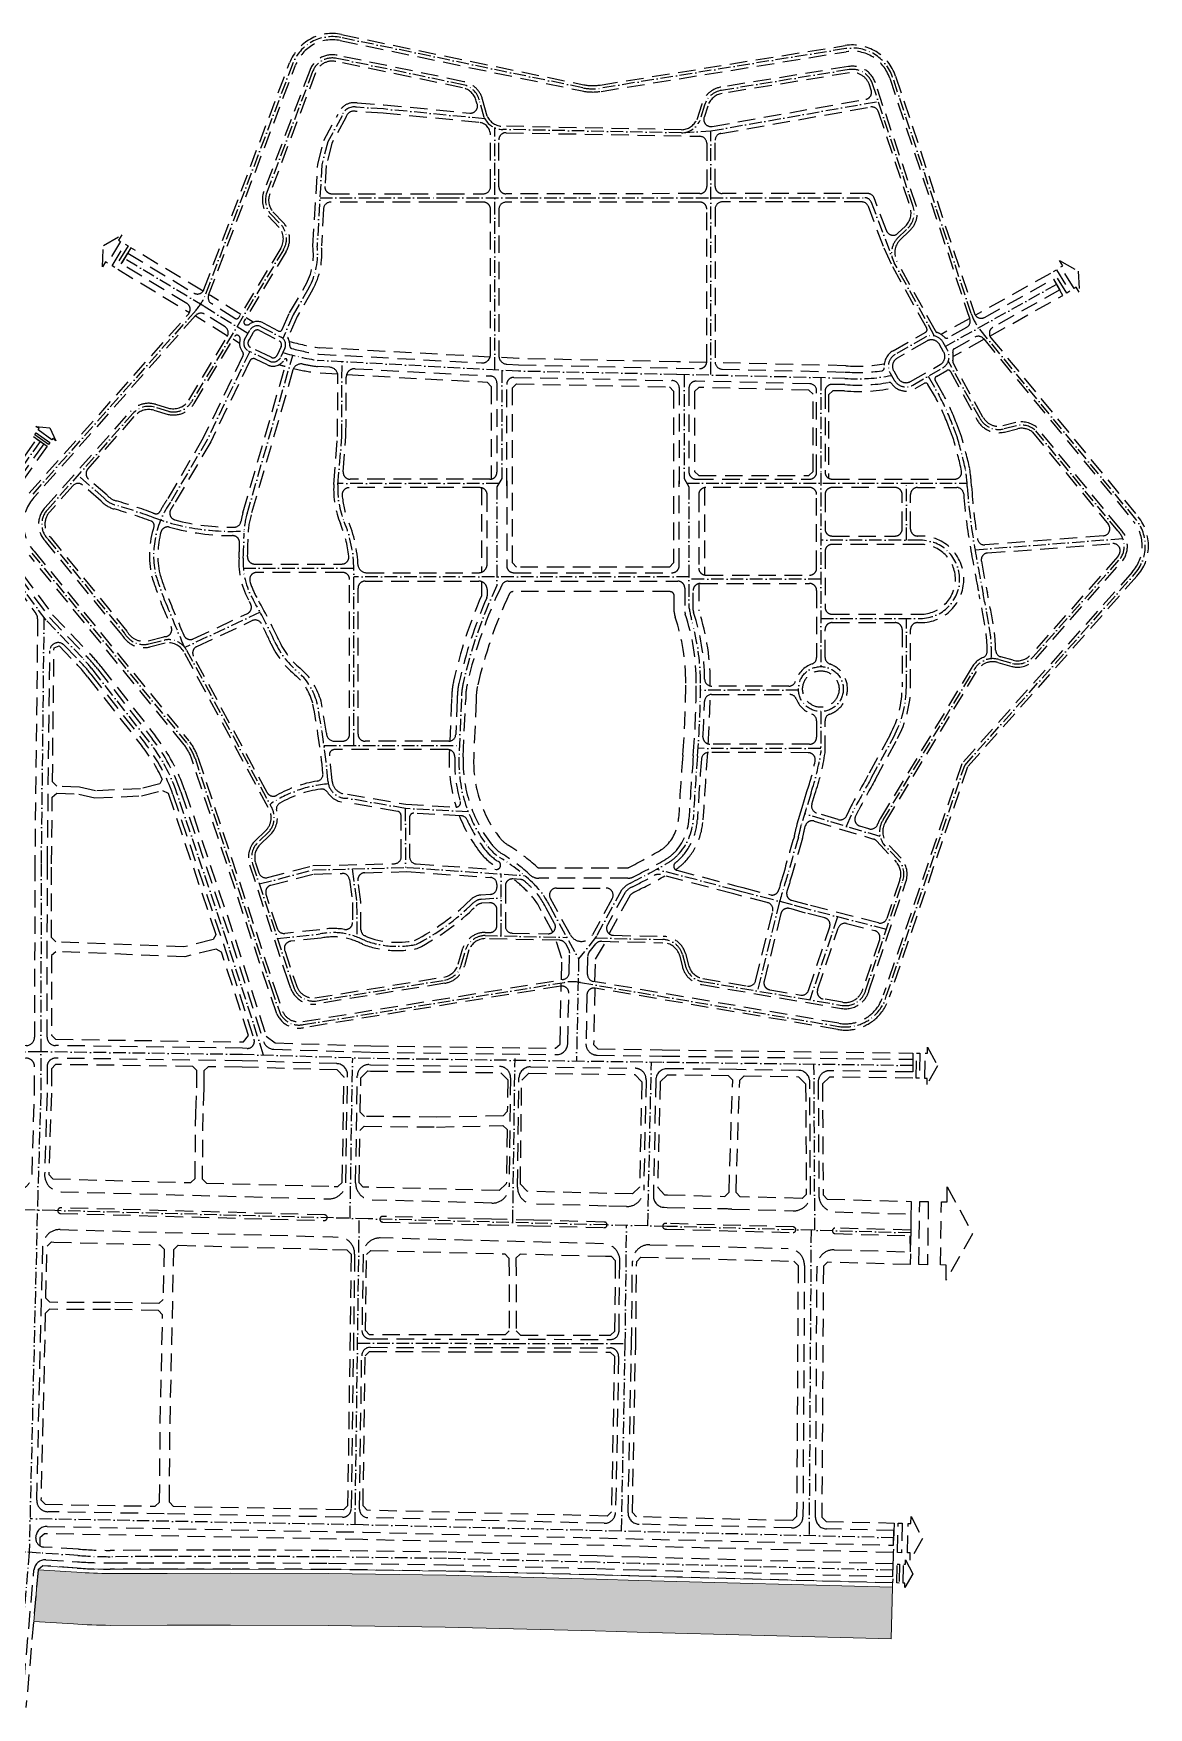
# Model space of a CAD drawing. Header units: metres. Extents: x 566631 to 571261, y 2062953 to 2068466.
# Drawn here: x 570022 to 570817, y 2064375 to 2065570 of the extents above; entities that cross this region are included whole.
import ezdxf

# ---------------------------------------------------------------- set-up
doc = ezdxf.new("R2010")
doc.units = ezdxf.units.M
doc.linetypes.add('ACAD_ISO10W100', pattern=[18.5, 12, -3, 0.5, -3])
doc.linetypes.add('HIDDEN', pattern=[0.375, 0.25, -0.125])
doc.layers.add('datKeSog', color=251, linetype='CONTINUOUS', lineweight=13)
doc.layers.add('datMatNc', color=150, linetype='CONTINUOUS', lineweight=13)
for name, color, linetype in [('hacth sdd', 8, 'CONTINUOUS'), ('LogDg phu', 7, 'CONTINUOUS'), ('TimDg', 222, 'CONTINUOUS'), ('ViaHeSphu', 32, 'CONTINUOUS')]:
    doc.layers.add(name, color=color, linetype=linetype)

msp = doc.modelspace()

# ---------------------------------------------------------------- hatches: boundary and pattern name
at = {"layer": 'hacth sdd'}
h = msp.add_hatch(dxfattribs=at)
h.set_pattern_fill('DASH', color=152, scale=0.5, style=0)
edge = h.paths.add_edge_path()
edge.add_line((570634.4, 2064461.3), (570453.4, 2064466.1))
edge.add_line((570453.4, 2064466.1), (570423.3, 2064467))
edge.add_line((570423.3, 2064467), (570316, 2064469.7))
edge.add_line((570316, 2064469.7), (570232, 2064470.9))
edge.add_line((570232, 2064470.9), (570162, 2064471.2))
edge.add_line((570162, 2064471.2), (570116.9, 2064471.1))
edge.add_line((570116.9, 2064471.1), (570076.2, 2064471))
edge.add_arc((570076, 2064789.5), 318.4, 265.7727, 270.0438, ccw=False)
edge.add_line((570052.5, 2064471.9), (570024.9, 2064473.7))
edge.add_line((570024.9, 2064473.7), (570021.7, 2064436.8))
edge.add_line((570021.7, 2064436.8), (570050, 2064435))
edge.add_arc((570076, 2064789.5), 355.4, 265.8055, 270.0438)
edge.add_line((570076.3, 2064434), (570116.9, 2064434.1))
edge.add_line((570116.9, 2064434.1), (570162, 2064434.2))
edge.add_line((570162, 2064434.2), (570231.7, 2064433.9))
edge.add_line((570231.7, 2064433.9), (570315.2, 2064432.8))
edge.add_line((570315.2, 2064432.8), (570422.3, 2064430))
edge.add_line((570422.3, 2064430), (570452.3, 2064429.1))
edge.add_line((570452.3, 2064429.1), (570633.4, 2064424.3))
edge.add_line((570633.4, 2064424.3), (570634.4, 2064461.3))

# ---------------------------------------------------------------- linework, layer by layer
at = {"layer": 'datKeSog'}
msp.add_lwpolyline([(570316, 2064472.7), (570232, 2064473.9), (570162, 2064474.2), (570116.9, 2064474.1), (570076.2, 2064474, -0.018651), (570052.7, 2064474.9), (570028.2, 2064476.5), (570024.9, 2064473.7), (570024.9, 2064473.7), (570052.5, 2064471.9, 0.018638), (570076.2, 2064471), (570116.9, 2064471.1), (570162, 2064471.2), (570232, 2064470.9), (570316, 2064469.7), (570423.3, 2064467), (570453.4, 2064466.1), (570634.4, 2064461.3), (570634.5, 2064464.3), (570453.4, 2064469.1), (570423.4, 2064470)], format="xyb", close=True, dxfattribs=at)
at = {"layer": 'datMatNc'}
msp.add_lwpolyline([(570634.4, 2064461.3), (570453.4, 2064466.1), (570423.3, 2064467), (570316, 2064469.7), (570232, 2064470.9), (570162, 2064471.2), (570116.9, 2064471.1), (570076.2, 2064471, -0.018638), (570052.5, 2064471.9), (570024.9, 2064473.7), (570021.7, 2064436.8), (570050, 2064435, 0.018495), (570076.3, 2064434), (570116.9, 2064434.1), (570162, 2064434.2), (570231.7, 2064433.9), (570315.2, 2064432.8), (570422.3, 2064430), (570452.3, 2064429.1), (570633.4, 2064424.3)], format="xyb", close=True, dxfattribs=at)
at = {"layer": 'LogDg phu', "linetype": 'HIDDEN', "ltscale": 50}
for points in [[(570018.5, 2065241.8), (570132.1, 2065369.7, 0.468949), (570130.9, 2065377.3), (570084.1, 2065405.5), (570088.8, 2065413.2), (570135.9, 2065384.7, 0.46838), (570143.2, 2065387.2), (570204.3, 2065548.9, -0.369677), (570241.4, 2065569.2), (570414.1, 2065533.3, 0.091481), (570425.9, 2065533.1), (570600.7, 2065561.3, -0.366317), (570636.6, 2065539.5), (570692.9, 2065370.1, 0.470387), (570700.1, 2065367.3), (570749.3, 2065394.8), (570753.7, 2065386.9), (570706.1, 2065360.3, 0.467569), (570704.6, 2065352.8), (570809.7, 2065224.9, -0.368986), (570808.8, 2065182.6), (570687.9, 2065046.5), (570632.1, 2064882.3, -0.13426), (570623.2, 2064867.6, -0.235032), (570595.4, 2064859.2), (570422.3, 2064888.7, 0.458001), (570416.4, 2064883.8), (570415.7, 2064849, 0.416597), (570423.6, 2064840.9), (570470.2, 2064840.2), (570649, 2064837.9), (570648.9, 2064828.9), (570589.5, 2064829.7, 0.419694), (570581.4, 2064821.7), (570581.9, 2064740.9, 0.404585), (570593.6, 2064729), (570647.6, 2064727.5), (570647.4, 2064716), (570593.3, 2064717.5, 0.836734), (570593.2, 2064713.5), (570647.4, 2064712)], [(570173, 2065362, 0.245552), (570175.7, 2065362.5, -0.291461), (570185.5, 2065363.3), (570196.2, 2065357.6, 0.435877), (570199, 2065358.6), (570204.2, 2065370.6), (570215.5, 2065389.8, 0.156023), (570220.9, 2065418.1), (570224.4, 2065476.6), (570228.7, 2065493.6), (570238.9, 2065512.4, -0.371558), (570252.4, 2065520.3), (570271.6, 2065519), (570332.8, 2065513.1, 0.52456), (570338.2, 2065519.4), (570337.5, 2065521.6, 0.287593), (570327.7, 2065531.1), (570237.3, 2065549.9, 0.370107), (570222.8, 2065541.9), (570190.1, 2065455.5, 0.27194), (570192.4, 2065442.7), (570200.1, 2065434.6, -0.324135), (570201.8, 2065414.4), (570171.9, 2065364.9, 0.483805), (570173, 2065362)], [(570244.4, 2065510), (570234.3, 2065491.4), (570230.3, 2065475.6), (570229.4, 2065460.8, 0.431492), (570234.4, 2065455.5), (570309, 2065455.5), (570316.5, 2065455.5), (570342.6, 2065455.5, 0.413914), (570347.6, 2065460.5), (570347.6, 2065497.5, 0.386375), (570339.4, 2065506.4), (570271.1, 2065513), (570251.6, 2065514.3, 0.405677), (570244.4, 2065510)], [(570205.9, 2065345.1, 0.027873), (570225, 2065341.1), (570341.3, 2065334.8, 0.43012), (570347.6, 2065340.8), (570347.6, 2065444.5, 0.414513), (570342.6, 2065449.5), (570316.6, 2065449.5), (570309, 2065449.5), (570233.5, 2065449.5, 0.397143), (570228.5, 2065444.8), (570227, 2065418.3, -0.153852), (570220.7, 2065386.9), (570209.6, 2065367.9), (570203.2, 2065353.2, 0.236896), (570203.2, 2065352.3, -0.149391), (570204.4, 2065347.1, 0.360867), (570205.9, 2065345.1)], [(570168.4, 2065353.8, -0.225599), (570168.9, 2065351.3, 0.244215), (570170.6, 2065343, -0.290889), (570171, 2065339.8), (570142.7, 2065281.3), (570116.8, 2065237.1, 0.034872), (570111.8, 2065228.8, -0.380129), (570108.1, 2065227.3, -0.001754), (570107, 2065227.7, 0.02118), (570080.7, 2065236.3, -0.138187), (570074.1, 2065240.4), (570060.8, 2065252, -0.416704), (570060.3, 2065259.1), (570094.2, 2065297.3, -0.290099), (570107.3, 2065301), (570117.6, 2065298.1, 0.321995), (570136.2, 2065305.9), (570165.1, 2065353.7, -0.541512), (570168.4, 2065353.8)], [(570612.7, 2064878.7, 0.138653), (570617.6, 2064886.8), (570644, 2064964.6, 0.264652), (570640.6, 2064981.4), (570629.7, 2064993.1, -0.309238), (570629.7, 2065007.6), (570694.5, 2065114.6, -0.358841), (570709.5, 2065121.1), (570719.5, 2065118.2, 0.275057), (570736.4, 2065123.5), (570798.7, 2065193.8, 0.368632), (570796.8, 2065216.5), (570737.5, 2065288.7, 0.238606), (570722.4, 2065292.2), (570713.1, 2065289.9, -0.337362), (570698.9, 2065296.2), (570677.6, 2065334.8, -0.192418), (570677.4, 2065336.3, 0.127519), (570677.4, 2065342.6, -0.34056), (570678.4, 2065344.9), (570693.2, 2065353.2, -0.362798), (570699.5, 2065352), (570806.2, 2065222, -0.368986), (570805.5, 2065185.6), (570683.9, 2065048.8), (570627.8, 2064883.6, -0.135173), (570620.1, 2064870.9, -0.235002), (570596.2, 2064863.6), (570420.9, 2064893.5, -0.371741), (570416.8, 2064898.5), (570417, 2064911.4, -0.163322), (570418.1, 2064914.4), (570422.7, 2064920.2, -0.235247), (570426.7, 2064922.1), (570470.6, 2064921.1, -0.319088), (570482.5, 2064912.2), (570484.5, 2064904, 0.298222), (570498.4, 2064891.2), (570598, 2064874.2, 0.220949), (570612, 2064878.1)], [(570200.6, 2065337.3, -0.402207), (570188.6, 2065333.4), (570179.9, 2065337.6, 0.414485), (570175.9, 2065336.2), (570148, 2065278.5), (570121.8, 2065233.9, 0.017008), (570119.5, 2065230.2, 0.501142), (570122.5, 2065222.8, 0.06716), (570164.7, 2065217.6, 0.360109), (570169.6, 2065221.7, -0.025786), (570171, 2065227.9), (570202.4, 2065336.6, 0.900049), (570200.6, 2065337.3)], [(570200.8, 2065331, 0.000139), (570200.8, 2065331)], [(570359.2, 2065247.1), (570359.2, 2065319.5, -0.42014), (570364.3, 2065324.5), (570477.3, 2065322.2, -0.408312), (570482.2, 2065317.2), (570482.2, 2065247.1)], [(570689.5, 2065259.5, 0.012732), (570683.8, 2065281.7, 0.011365), (570680, 2065291.8, 0.035102), (570670.2, 2065313.3), (570664.9, 2065322.5, -0.414629), (570665.7, 2065325.2), (570673.1, 2065329.4, -0.419636), (570675.8, 2065328.7), (570694.9, 2065294, 0.33759), (570714.2, 2065285.5), (570723.5, 2065287.8, -0.230506), (570734.3, 2065285.5), (570788.4, 2065219.6, -0.606955), (570784.9, 2065211.5), (570700.4, 2065205, -0.390676), (570695, 2065209.2, -0.022912), (570690.8, 2065246.8, 0.02141), (570689.5, 2065259.5)], [(569982.7, 2065222.6), (570024, 2065280.5), (570028.9, 2065277.1), (569988.4, 2065220.3, 0.324504)], [(570105.7, 2065221.8, 0.021779), (570079.1, 2065230.6, -0.133882), (570069.9, 2065236.1), (570056.7, 2065247.6, 0.411727), (570049.7, 2065247.2), (570033.2, 2065228.6, 0.402824), (570033.5, 2065210.6), (570088.2, 2065143.5, 0.339455), (570103.3, 2065136.5), (570114.6, 2065139.3, -0.018488), (570115.8, 2065139.5, 0.497556), (570119.8, 2065146.4, -0.000777), (570112.3, 2065164.3, -0.01461), (570105.8, 2065182.9, -0.129076), (570107.5, 2065218.1, 0.397494), (570105.7, 2065221.8)], [(570359.2, 2065250.7), (570359.2, 2065190.1, 0.414214), (570364.2, 2065185.1), (570477.2, 2065185.1, 0.414214), (570482.2, 2065190.1), (570482.2, 2065250.7)], [(570259.2, 2065185.1), (570339.2, 2065185.1, 0.414214), (570345.2, 2065191.1), (570345.2, 2065240.8, 0.414214), (570340.2, 2065245.8), (570246.8, 2065245.8, 0.434814), (570241.8, 2065240.5, 0.080261), (570246, 2065222.6, -0.088514), (570253.1, 2065190, 0.353318), (570259.2, 2065185.1)], [(570685.2, 2065241.3, 0.023138), (570690, 2065202.8, 0.006149), (570696.2, 2065169.5, -0.004354), (570700.3, 2065147.7, -0.042053), (570702, 2065129.2, -0.300516), (570699, 2065124.6, 0.170428), (570690.6, 2065116.8), (570625.9, 2065010, 0.071304), (570623.8, 2065005.6, -0.40978), (570617.6, 2065002.4), (570611.1, 2065004.3, -0.455577), (570608, 2065011.2), (570610.3, 2065016, -0.006234), (570622.1, 2065037.4), (570637.9, 2065066.7, 0.124543), (570647.3, 2065103.7), (570647.3, 2065144.5, -0.414214), (570652.3, 2065149.5), (570654.4, 2065149.5, 1), (570654.4, 2065211.3), (570652.3, 2065211.3, -0.414214), (570647.3, 2065216.3), (570647.3, 2065240.9, -0.414214), (570652.3, 2065245.9), (570680.2, 2065245.9, -0.391598), (570685.2, 2065241.3)], [(569903.8, 2064854.8), (569911.1, 2064974), (569910.8, 2065018.4), (569910.2, 2065028.1), (569917, 2065203.4, -0.432333), (569928, 2065213), (569982.8, 2065207.5, -0.211724), (569987, 2065205.1), (570023.3, 2065156, -0.163405), (570024.5, 2065152.3), (570022.5, 2064977.4), (570022.3, 2064853.7, -0.410087), (570016.4, 2064847.7), (569911.9, 2064846.3, -0.436021), (569903.8, 2064854.8)], [(569988.5, 2065213.2), (570032.9, 2065153.1), (570058.6, 2065126.3, -0.025505), (570067.2, 2065116.5), (570106.3, 2065066.6, -0.08474), (570126.7, 2065028.7), (570162.8, 2064922), (570185.7, 2064850.7, 0.317683), (570193, 2064845.1), (570262.2, 2064843), (570394.6, 2064841.3, 0.411834), (570402.7, 2064849.1), (570403.5, 2064885, 0.468478), (570397.7, 2064890.1), (570214.5, 2064860.5, -0.353016), (570195.1, 2064870.4), (570189, 2064888.4), (570134.6, 2065052, 0.091049), (570129, 2065062.3), (570018.6, 2065197.6, -0.38979)], [(570112.5, 2065214.1, 0.118717), (570111.6, 2065184.4, 0.014317), (570117.9, 2065166.6, 0.001128), (570128.8, 2065140.5, 0.425067), (570135.5, 2065137.9), (570174.2, 2065156, 0.438049), (570176.4, 2065163, 0.001165), (570175.6, 2065164.5, -0.146633), (570168.2, 2065195.8, 0.011871), (570168.6, 2065206.5, 0.419093), (570163.6, 2065211.6, -0.068873), (570118.7, 2065217.6, 0.415285), (570112.5, 2065214.1)], [(570708, 2065129.9, 0.040793), (570706.2, 2065148.8, 0.004354), (570702.1, 2065170.7, -0.004196), (570697.8, 2065193.3, -0.444445), (570702.3, 2065199.2), (570791.5, 2065205.9, -0.557408), (570796.5, 2065199.1, -0.054162), (570795.2, 2065196.6), (570733, 2065126.5, -0.272835), (570720.6, 2065122.6), (570711.6, 2065125.1, -0.330585), (570708, 2065129.9)], [(570345, 2065167.3, 0.047425), (570325.2, 2065106.9, 0.05864), (570323.9, 2065094.8), (570322.8, 2065069.7, -0.401577), (570317.8, 2065064.9), (570258.1, 2065064.9, -0.414214), (570253.1, 2065069.9), (570253.1, 2065174.1, -0.414214), (570258.1, 2065179.1), (570339.2, 2065179.1, -0.414214), (570345.2, 2065173.1), (570345.2, 2065168.5, -0.10326), (570345, 2065167.3)], [(570486.5, 2065155.8, -0.081234), (570494.4, 2065106.4, -0.019374), (570492.3, 2065054.5, 0.006305), (570489.2, 2065009.2, -0.178498), (570479.1, 2064985.8, -0.070472), (570472.6, 2064980.6, -0.014287), (570449.6, 2064968.1, -0.118321), (570445.5, 2064967.1), (570382, 2064967.1, -0.184299), (570376, 2064969.4, 0.042593), (570356.2, 2064984.3, -0.088343), (570348.2, 2064991.6, -0.174753), (570328.1, 2065053.4), (570329.9, 2065094.7, -0.059525), (570331, 2065105.6, -0.056909), (570355.7, 2065176.3, -0.287929), (570360.2, 2065179.1), (570481.2, 2065179.1, -0.414214), (570486.2, 2065174.1), (570486.2, 2065157.3, 0.080651), (570486.5, 2065155.8)], [(570492.5, 2065156.8, -0.07916), (570492.2, 2065158.3), (570492.2, 2065172.4, -0.414214), (570497.2, 2065177.4), (570575.3, 2065177.4, -0.414214), (570580.3, 2065172.4), (570580.3, 2065124.7, -0.317875), (570577, 2065120, 0.236288), (570565.2, 2065107.7, -0.328015), (570560.5, 2065104.2), (570505.4, 2065104.2, -0.409886), (570500.4, 2065109.2, 0.075439), (570492.5, 2065156.8)], [(570589.6, 2065084.2, 0.707449), (570589.7, 2065120, -0.317425), (570586.3, 2065124.7), (570586.3, 2065144.5, -0.414214), (570591.3, 2065149.5), (570636.3, 2065149.5, -0.414214), (570641.3, 2065144.5), (570641.3, 2065103.7, -0.124543), (570632.7, 2065069.5), (570616.9, 2065040.3, 0.006263), (570604.9, 2065018.7), (570601.7, 2065011.7, -0.374025), (570595.7, 2065009), (570580.3, 2065013.7, -0.413677), (570576.9, 2065019.9), (570579.1, 2065027.2, 0.04339), (570586.3, 2065056.5), (570586.3, 2065079.5, -0.318501), (570589.6, 2065084.2)], [(570174, 2064845.7), (570170.7, 2064845.8), (570037.3, 2064847.7, -0.410452), (570031.3, 2064853.7), (570031.5, 2064977.4), (570033.2, 2065129.3, -0.670954), (570043.5, 2065133.4), (570054.3, 2065122.2, -0.025505), (570062.5, 2065112.8), (570101.5, 2065062.9, -0.08474), (570121, 2065026.8), (570157.1, 2064920.1), (570178.9, 2064852.2, -0.517815), (570174, 2064845.7)], [(570565.7, 2065095.1, 0.215395), (570576.9, 2065084.2, -0.316799), (570580.3, 2065079.5), (570580.3, 2065067.7, -0.414633), (570575.2, 2065062.7), (570504.2, 2065062.8, -0.43115), (570499.2, 2065068.1, 0.009326), (570500.3, 2065093.3, -0.4079), (570505.3, 2065098.2), (570561.1, 2065098.2, -0.307208), (570565.7, 2065095.1)], [(570232.7, 2065054.5, -0.007869), (570234.7, 2065036.3, 0.412065), (570245.5, 2065027.2), (570287.3, 2065019.9), (570323.1, 2065017.9, 0.516953), (570326.1, 2065021.8, -0.079344), (570322.1, 2065053.6), (570322.1, 2065053.7, 0.426964), (570317.1, 2065058.9), (570236.7, 2065058.9, 0.495855), (570232.7, 2065054.5)], [(570566.4, 2065005.9), (570570, 2065017.6), (570573.4, 2065029, 0.033431), (570579.2, 2065050.7, 0.47132), (570574.3, 2065056.7), (570503.1, 2065056.8, 0.391727), (570498.1, 2065052.2, 0.006057), (570495.2, 2065008.9, -0.178498), (570483.5, 2064981.7, -0.037616), (570479.5, 2064978.1, 0.621847), (570480.5, 2064972.8), (570522.7, 2064961.7), (570527.7, 2064960.4), (570547.5, 2064955.2, 0.416425), (570553.3, 2064959.1, -0.002967), (570556.8, 2064971, -0.004391), (570564.4, 2064997.3, 0.007501), (570566.4, 2065005.7)], [(570330.9, 2065008.8, 0.281371), (570326.6, 2065011.7), (570293, 2065013.5, 0.431015), (570289.8, 2065010.5), (570289.9, 2064982.3, 0.39339), (570294.6, 2064977.3), (570351.6, 2064973.4, 0.77924), (570353.4, 2064979, 0.000836), (570353, 2064979.2, -0.088343), (570343.4, 2064987.9, -0.059981), (570330.9, 2065008.8)], [(570572.2, 2065004.2), (570572.3, 2065004.6, -0.414214), (570578.5, 2065007.9), (570620.8, 2064995.1, -0.132383), (570623, 2064993.7), (570637.3, 2064978.4, -0.262802), (570639.7, 2064966), (570630.3, 2064938.4, -0.39194), (570624.4, 2064935.2), (570574, 2064948.1), (570562.5, 2064951.3, -0.416688), (570559.1, 2064957.6, -0.002938), (570562.6, 2064969.3, -0.004424), (570570.2, 2064995.7, 0.007604), (570572.2, 2065004.4)], [(570243.4, 2064930.6, 0.08819), (570225.8, 2064930.3), (570200.9, 2064927.7, -0.352875), (570195.6, 2064931.1), (570187.5, 2064955.6, -0.433665), (570190.9, 2064962.1), (570221.7, 2064970.1), (570241.8, 2064970.6, -0.382104), (570246.9, 2064966.3), (570249.1, 2064949.9), (570249.2, 2064935.6, -0.462827), (570243.4, 2064930.6)], [(570258, 2064926, -0.282698), (570255.2, 2064930.4), (570255.1, 2064950.3), (570253, 2064965.3, -0.447069), (570257.9, 2064971), (570288, 2064971.8), (570347.5, 2064967.7, -0.394344), (570352.2, 2064962.7), (570352.2, 2064960.6, -0.39308), (570347.5, 2064955.6), (570340.6, 2064955.1, 0.171246), (570333, 2064951.4, -0.077465), (570293.4, 2064922.7, -0.140027), (570258.8, 2064925.5, 0.004998), (570258, 2064926)], [(570609.1, 2064881.5, -0.220863), (570598.7, 2064878.6), (570584.9, 2064881, -0.459722), (570581, 2064887.5), (570595.7, 2064931.5, -0.393591), (570601.6, 2064934.8), (570621.7, 2064929.7, -0.436844), (570625.2, 2064923.2), (570613.3, 2064888.1, -0.14129), (570609.6, 2064882)], [(569902.3, 2064829.8), (569898.6, 2064769.1, 0.423338), (569918.9, 2064746.9), (570008.2, 2064744.2, 0.413837), (570020.5, 2064755.8), (570022.3, 2064813.9), (570022.3, 2064832.7, 0.418352), (570016.2, 2064838.7), (569910.2, 2064837.3, 0.392737), (569902.3, 2064829.8)], [(570237.9, 2064834.8), (570170.5, 2064836.8), (570037.4, 2064838.7, 0.417985), (570031.3, 2064832.7), (570031.3, 2064813.7), (570029.5, 2064755.8, 0.415451), (570041.2, 2064743.4), (570232, 2064738.3, 0.417235), (570244.4, 2064750.1), (570245.6, 2064826.6, 0.410157), (570237.9, 2064834.8)], [(570361.9, 2064824.7), (570360.9, 2064747.2, -0.417599), (570348.6, 2064735.3), (570263.1, 2064737.5, -0.411559), (570251.4, 2064749.7), (570252.6, 2064826.2, -0.418282), (570260.9, 2064834.1), (570262, 2064834), (570354.1, 2064832.8, -0.414416), (570361.9, 2064824.7)], [(570523.1, 2064830.6), (570473.8, 2064831.2, 0.411378), (570465.6, 2064823.4), (570463.8, 2064740.5, 0.414087), (570471.6, 2064732.3), (570473.7, 2064732.2), (570509.5, 2064731.3, -0.003444), (570519.9, 2064731), (570563.6, 2064729.8, 0.423909), (570575.9, 2064741.9), (570575.4, 2064822, 0.408754), (570567.5, 2064830), (570523.1, 2064830.6)], [(570428.5, 2064717.8, 1.113198), (570428.6, 2064721.8), (570378.3, 2064723.1), (570348.3, 2064723.8), (570270.7, 2064725.8, 1), (570270.6, 2064721.8), (570348.2, 2064719.8), (570378.1, 2064719.1), (570428.5, 2064717.8)], [(570013.2, 2064375.6), (570021.9, 2064473.5, -0.4069), (570030.4, 2064480.8), (570053, 2064479.4, 0.01867), (570076.2, 2064478.5), (570116.9, 2064478.6), (570162, 2064478.7), (570232.1, 2064478.4), (570316.1, 2064477.2), (570423.5, 2064474.5), (570453.6, 2064473.6), (570634.6, 2064468.8), (570634.8, 2064477.8), (570453.8, 2064482.6), (570423.7, 2064483.5), (570316.3, 2064486.2), (570232.1, 2064487.4), (570162, 2064487.7), (570116.9, 2064487.6), (570076.2, 2064487.5, -0.018711), (570053.7, 2064488.4), (570028.8, 2064489.9, -0.402749), (570023.2, 2064496.1), (570023.2, 2064496.8, -0.412671), (570031.4, 2064504.6), (570256.7, 2064500.5), (570635.2, 2064491.2), (570635.4, 2064501.7), (570587.3, 2064502.9, -0.408894), (570579.5, 2064510.9), (570580.6, 2064690.1, -0.420391), (570592.9, 2064702), (570647.2, 2064700.5), (570647.1, 2064712)], [(570114.9, 2064513.6), (570031.7, 2064515.1, -0.415758), (570023.9, 2064523.3), (570028.2, 2064704.7, -0.415109), (570040.5, 2064716.4), (570235.2, 2064711.2), (570239, 2064711.1, -0.411194), (570250.7, 2064698.9), (570248.2, 2064517.1, -0.415593), (570242.1, 2064511.2), (570114.9, 2064513.6)], [(570439.3, 2064643.9), (570439.9, 2064694.1, 0.410253), (570428.2, 2064706.3), (570269, 2064710.4, 0.417675), (570256.7, 2064698.5), (570255.9, 2064644.4, 0.417652), (570261.9, 2064638.4), (570433.3, 2064638, 0.411292), (570439.3, 2064643.9)], [(570563.6, 2064718.3), (570473.4, 2064720.7), (570472.8, 2064720.8, 1.154648), (570472.7, 2064716.8), (570473.3, 2064716.7), (570563.5, 2064714.3, 0.953409), (570563.6, 2064718.3)], [(570445.8, 2064514.3), (570448.2, 2064634.1), (570448.9, 2064693.7, -0.418674), (570461.2, 2064705.6), (570559.9, 2064702.9, -0.408063), (570571.6, 2064690.8), (570570.5, 2064511.4, -0.419553), (570562.3, 2064503.5), (570453.6, 2064506.2, -0.412798), (570445.8, 2064514.3)], [(570439, 2064625.9), (570436.8, 2064514.6, -0.415631), (570428.7, 2064506.8), (570260, 2064510.9, -0.411108), (570254.2, 2064517), (570255.7, 2064626.4, -0.410784), (570261.7, 2064632.4), (570433, 2064632, -0.41935), (570439, 2064625.9)]]:
    msp.add_lwpolyline(points, format="xyb", dxfattribs=at)
for points in [[(570208.6, 2065547.3, -0.369733), (570240.4, 2065564.8), (570413.1, 2065528.9, 0.091481), (570426.6, 2065528.6), (570601.4, 2065556.9, -0.366192), (570632.4, 2065538.1), (570688.5, 2065369.3, 0.020179), (570689.5, 2065366.5, -0.383149), (570687.3, 2065360.2), (570674, 2065352.7, -0.347792), (570671.5, 2065353.1, 0.128897), (570666.2, 2065356.6, -0.189606), (570665, 2065357.6), (570637.6, 2065407.3, -0.328244), (570639.6, 2065422.3), (570646.8, 2065429.3, 0.28857), (570651.3, 2065447.2), (570622.2, 2065534.7, 0.365715), (570603.1, 2065546.3), (570512, 2065531.6, 0.286367), (570498.3, 2065519.4), (570494.8, 2065508.3, -0.277596), (570483.9, 2065501.2), (570356.3, 2065503.7, -0.279478), (570345.2, 2065510.8), (570341.9, 2065522.8, 0.286849), (570328.7, 2065535.5), (570238.2, 2065554.3, 0.369945), (570218.6, 2065543.5), (570185.9, 2065457.1, 0.274102), (570189.1, 2065439.7), (570196.8, 2065431.5, -0.321947), (570198, 2065416.7), (570168.1, 2065367.3, -0.417808), (570165.3, 2065366.6), (570148.5, 2065377.1, -0.358311), (570146.5, 2065383.1)], [(570617.9, 2065533.3, 0.365354), (570603.8, 2065541.8), (570512.8, 2065527.1, 0.286568), (570502.6, 2065518.1), (570500, 2065509.9, 0.561048), (570505.7, 2065503.6), (570615.3, 2065522.9, 0.457638), (570619.2, 2065529.4)], [(570621.3, 2065452.5, 0.31191), (570616.7, 2065455.7), (570512.9, 2065455.7, -0.414299), (570507.9, 2065460.7), (570507.9, 2065493.7, -0.363894), (570512, 2065498.6), (570618.7, 2065517.4, -0.372083), (570624.3, 2065514.1), (570647, 2065445.8, -0.288493), (570643.7, 2065432.5), (570638.3, 2065427.3, -0.538405), (570630.1, 2065429.2)], [(570501.9, 2065460.6, -0.414214), (570496.9, 2065455.6), (570494.1, 2065455.6), (570358.6, 2065455.5, -0.414513), (570353.6, 2065460.5), (570353.6, 2065494.1, -0.419881), (570358.7, 2065499.1), (570497, 2065496.5, -0.408569), (570501.9, 2065491.5)], [(570501.9, 2065444.6, 0.414214), (570496.9, 2065449.6), (570494.1, 2065449.6), (570358.6, 2065449.5, 0.413914), (570353.6, 2065444.5), (570353.6, 2065339.9, 0.398484), (570359.3, 2065333.9), (570367.7, 2065333.4), (570480.4, 2065331.1), (570496.8, 2065330.8, 0.421073), (570501.9, 2065335.8)], [(570658.8, 2065359.5), (570633.6, 2065405.2), (570628, 2065417.9), (570617.2, 2065446.4, 0.31191), (570612.5, 2065449.7), (570512.9, 2065449.7, 0.414128), (570507.9, 2065444.7), (570507.9, 2065335.4, 0.407388), (570512.8, 2065330.4), (570600.7, 2065328.3, 0.055387), (570626.8, 2065329.2, 0.396061), (570628.5, 2065331.4, -0.290766), (570634.8, 2065343.4), (570658.1, 2065356.8, 0.408812)], [(570108.5, 2065305.3), (570118.7, 2065302.4, 0.319285), (570132.4, 2065308.3), (570159.8, 2065353.7, 0.410628), (570158.2, 2065360.5), (570143.6, 2065369.6, 0.365259), (570137.2, 2065368.6), (570021.9, 2065238.8, 0.391484), (570022, 2065200.5), (570132.5, 2065065.1, -0.091049), (570138.9, 2065053.4), (570193.3, 2064889.8), (570199.3, 2064872, 0.350947), (570213.7, 2064864.9), (570399.6, 2064894.9, 0.361954), (570403.8, 2064899.8), (570404.1, 2064913.7, 0.131459), (570403.5, 2064916.2), (570401.3, 2064920.2, 0.267897), (570397, 2064922.8), (570343.7, 2064924, 0.301985), (570332.2, 2064915.9), (570329, 2064904.5, -0.2888), (570315.1, 2064892.2), (570223, 2064877.3, -0.33932), (570205.1, 2064888.4), (570203.5, 2064893.3), (570175.8, 2064976.6, -0.259973), (570179, 2064993.2), (570187.7, 2065001.6, 0.343845), (570189, 2065017.5), (570128.8, 2065128.8, 0.318171), (570115.5, 2065134.9), (570104.3, 2065132.1, -0.332589), (570084.5, 2065141), (570030.1, 2065207.6, -0.397937), (570029.8, 2065231.6), (570090.8, 2065300.2, -0.289917)], [(570175.6, 2065351.6), (570178.5, 2065356.7, -0.403949), (570182.7, 2065358), (570196.8, 2065350.6, -0.397295), (570198.2, 2065346.5), (570195.4, 2065340.3, -0.421486), (570191.2, 2065338.8), (570176.3, 2065346, -0.423977), (570174.9, 2065350.3)], [(570668.5, 2065333.7, 0.414214), (570670.9, 2065342.8), (570668, 2065347.9, 0.414214), (570658.9, 2065350.4), (570637.8, 2065338.2, 0.414214), (570635.3, 2065329.1), (570638.3, 2065324, 0.414214), (570647.3, 2065321.6)], [(570238.7, 2065325.7, 0.399205), (570233, 2065331.7), (570224.1, 2065332.2, -0.014424), (570213.7, 2065334, 0.391313), (570206.7, 2065329.8), (570176.8, 2065226.3, 0.071381), (570174.6, 2065210.6, -0.015029), (570174.3, 2065196.6, 0.430439), (570179.3, 2065191.3), (570241.6, 2065191.3, 0.449044), (570246.5, 2065196.9, 0.06829), (570240.5, 2065220.3, -0.111747), (570235.8, 2065248), (570238.5, 2065282.4)], [(570244.5, 2065282.2), (570244.7, 2065324.7, -0.429383), (570251, 2065330.7), (570347.5, 2065325.5, -0.398484), (570352.2, 2065320.5), (570352.2, 2065256.8, -0.414214), (570347.2, 2065251.8), (570247.5, 2065251.8, -0.438028), (570242.5, 2065257.2)], [(570575.5, 2065319.9), (570494.3, 2065321.8, 0.421073), (570489.2, 2065316.8), (570489.2, 2065256.9, 0.414214), (570494.2, 2065251.9), (570575.3, 2065251.9, 0.414214), (570580.3, 2065256.9), (570580.3, 2065314.9, 0.407388)], [(570659.7, 2065319.5, 0.413798), (570657, 2065320.2), (570650.3, 2065316.4, -0.388963), (570633.7, 2065320.1, 0.291845), (570631.7, 2065320.9, -0.062085), (570600.3, 2065319.3), (570591.5, 2065319.5, 0.421073), (570586.3, 2065314.5), (570586.3, 2065256.9, 0.414214), (570591.3, 2065251.9), (570678.7, 2065251.9, 0.457074), (570683.7, 2065257.6, 0.015157), (570678.1, 2065279.9, 0.011247), (570674.4, 2065289.7, 0.035081), (570665, 2065310.4)], [(570580.3, 2065240.9, 0.414214), (570575.3, 2065245.9), (570501.2, 2065245.9, 0.414214), (570496.2, 2065240.9), (570496.2, 2065188.4, 0.414214), (570501.2, 2065183.4), (570575.3, 2065183.4, 0.414214), (570580.3, 2065188.4)], [(570641.3, 2065216.3), (570641.3, 2065240.9, 0.414214), (570636.3, 2065245.9), (570591.3, 2065245.9, 0.414214), (570586.3, 2065240.9), (570586.3, 2065216.3, 0.414214), (570591.3, 2065211.3), (570636.3, 2065211.3, 0.414214)], [(570654.4, 2065205.3), (570591.3, 2065205.3, 0.414214), (570586.3, 2065200.3), (570586.3, 2065160.5, 0.414214), (570591.3, 2065155.5), (570654.4, 2065155.5, 1)], [(570180.8, 2065185.3, 0.496253), (570176, 2065179, 0.062697), (570180.8, 2065167.5, -0.022796), (570196.5, 2065137.1, 0.117798), (570213.1, 2065115.9, -0.138584), (570226.7, 2065093.4, -0.009927), (570230.5, 2065070.6, 0.410795), (570236.5, 2065064.9), (570242.1, 2065064.9, 0.414214), (570247.1, 2065069.9), (570247.1, 2065180.3, 0.414214), (570242.1, 2065185.3)], [(570177.6, 2065150.9, -0.403513), (570184.2, 2065148.7, -0.010623), (570191, 2065134.6, 0.11677), (570209.2, 2065111.4, -0.135809), (570220.8, 2065092, -0.022041), (570228.1, 2065041.9, -0.395872), (570223.9, 2065036.4, 0.087325), (570195.1, 2065026.3, -0.418933), (570188.2, 2065028.3), (570135.7, 2065125.5, -0.431378), (570138, 2065132.4)], [(570197.3, 2065020.7, 0.341614), (570195, 2065015, -0.260486), (570190.9, 2064998.5), (570182.3, 2064990.2, 0.25559), (570180, 2064978), (570182.4, 2064970.9, 0.395026), (570188.4, 2064967.6), (570220.9, 2064976.1), (570279.1, 2064977.5, 0.407739), (570283.9, 2064982.5), (570283.8, 2065011.9, 0.363278), (570281.4, 2065014.8), (570245.1, 2065021.2, -0.261742), (570231.2, 2065028.5, 0.293492), (570226.3, 2065030.7, 0.09412)], [(570387.3, 2064945.7, 0.088688), (570376.8, 2064960.5, 0.011751), (570372, 2064965, 0.166642), (570369, 2064966.2), (570363.5, 2064966.6, 0.434367), (570358.2, 2064961.6), (570358.2, 2064933, 0.407654), (570363, 2064928), (570388.8, 2064927.5, 0.577415), (570393.3, 2064934.9)], [(570470.7, 2064925.6, -0.321722), (570486.8, 2064913.4), (570488.9, 2064905.1, 0.298291), (570499.1, 2064895.6), (570531, 2064890.2, 0.392716), (570536.7, 2064893.9), (570549, 2064943.5, 0.410266), (570545.4, 2064949.6), (570545.1, 2064949.7), (570526.2, 2064954.6), (570521.2, 2064955.9), (570468.8, 2064969.7, 0.191691), (570464.4, 2064969.1, -0.009493), (570448.8, 2064961, 0.102127), (570443.6, 2064956.9), (570431, 2064933.8, 0.561749), (570435.3, 2064926.4)], [(570352.2, 2064944.6, 0.435668), (570346.8, 2064949.6), (570341.2, 2064949.2, 0.168328), (570337.2, 2064947.2, -0.078787), (570295.4, 2064917, -0.144594), (570256.4, 2064920, 0.17455), (570226.7, 2064924.4), (570205, 2064922.1, 0.478333), (570200.8, 2064915.5), (570207.7, 2064894.7), (570209.4, 2064889.9, 0.335041), (570222.4, 2064881.7), (570314.4, 2064896.6, 0.288218), (570324.6, 2064905.7), (570327.9, 2064917.3, -0.307642), (570343.7, 2064928.5), (570347, 2064928.4, 0.420804), (570352.2, 2064933.4)], [(570404.6, 2064926.7), (570390.3, 2064952.7, -0.569956), (570394.7, 2064960.1), (570430.1, 2064960.1, -0.569156), (570434.5, 2064952.7), (570420.4, 2064926.7, -0.593099)], [(570589.6, 2064932.4, 0.435141), (570586.1, 2064938.8), (570572.4, 2064942.3), (570562.2, 2064945.2), (570560.9, 2064945.5, 0.418172), (570554.8, 2064941.9), (570542.8, 2064893.6, 0.436043), (570546.9, 2064887.5), (570568.9, 2064883.7, 0.370124), (570574.5, 2064887.1)], [(570366.9, 2064746.7), (570367.9, 2064824.6, -0.414011), (570376.1, 2064832.5), (570450.8, 2064831.5, -0.416935), (570458.6, 2064823.3), (570456.9, 2064744.6, -0.41434), (570444.6, 2064732.9), (570430.4, 2064733.2), (570378.5, 2064734.6, -0.410836)], [(570040.8, 2064727.9), (570229.1, 2064722.9, 1), (570229.2, 2064726.9), (570040.9, 2064731.9, 1)]]:
    msp.add_lwpolyline(points, format="xyb", close=True, dxfattribs=at)
for points in [[(570073, 2065406.9), (570070.8, 2065403.3), (570071.4, 2065418.5), (570084.5, 2065426.1), (570082.3, 2065422.4), (570083.7, 2065421.5), (570074.4, 2065406.1)], [(570089, 2065418.3), (570079.7, 2065402.9), (570077.6, 2065404.1), (570086.9, 2065419.6)], [(570755.9, 2065404.2), (570753.6, 2065407.8), (570766.9, 2065400.4), (570767.7, 2065385.2), (570765.5, 2065388.9), (570764.1, 2065388), (570754.5, 2065403.3)], [(570758.8, 2065384.7), (570749.2, 2065400), (570751.3, 2065401.3), (570760.9, 2065386)], [(570032.2, 2065276.7), (570022.5, 2065283.6), (570023.4, 2065285), (570033.2, 2065278)], [(570025.5, 2065287.9), (570023.2, 2065289.5), (570033.2, 2065288.4), (570037.6, 2065279.2), (570035.3, 2065280.9), (570034.7, 2065280), (570024.9, 2065287)], [(570651.3, 2064824.4), (570651.5, 2064842.4), (570654, 2064842.4), (570653.7, 2064824.4)], [(570659.3, 2064842.3), (570659.4, 2064846.6), (570666.6, 2064833.2), (570659.1, 2064820), (570659.1, 2064824.3), (570657.5, 2064824.3), (570657.7, 2064842.3)], [(570673.4, 2064736.2), (570673.5, 2064746.9), (570691.5, 2064713.4), (570672.7, 2064680.4), (570672.8, 2064691.1), (570668.7, 2064691.2), (570669.3, 2064736.3)], [(570653.2, 2064691.4), (570653.8, 2064736.4), (570659.9, 2064736.4), (570659.4, 2064691.3)], [(570637.9, 2064485.9), (570638.4, 2064506.9), (570641.3, 2064506.9), (570640.8, 2064485.8)], [(570647.6, 2064506.7), (570647.7, 2064511.7), (570655.9, 2064495.9), (570646.9, 2064480.6), (570647, 2064485.7), (570645.1, 2064485.7), (570645.6, 2064506.7)], [(570637.4, 2064464.3), (570637.7, 2064477.7), (570639.5, 2064477.7), (570639.2, 2064464.2)], [(570643.6, 2064477.6), (570643.7, 2064480.8), (570648.9, 2064470.7), (570643.2, 2064460.9), (570643.2, 2064464.1), (570642, 2064464.1), (570642.4, 2064477.6)]]:
    msp.add_lwpolyline(points, close=True, dxfattribs=at)
msp.add_lwpolyline([(570166.2, 2065355.5), (570166.2, 2065355.5)], dxfattribs=at)
msp.add_circle((570583.3, 2065102.1), 13, dxfattribs=at)
at = {"layer": 'TimDg', "linetype": 'ACAD_ISO10W100', "ltscale": 0.75}
for points in [[(570020.3, 2065199.1), (570130.7, 2065063.7, -0.091049), (570136.8, 2065052.7), (570191.1, 2064889.1), (570197.2, 2064871.2, 0.352098), (570214.1, 2064862.7), (570400.4, 2064892.8, -0.082399), (570411.8, 2064892.7), (570595.8, 2064861.4, 0.235018), (570621.6, 2064869.2, 0.134691), (570630, 2064882.9), (570685.9, 2065047.6), (570807.1, 2065184.1, 0.368986), (570807.9, 2065223.4), (570696.7, 2065358.9, -0.091905), (570690.6, 2065370), (570634.5, 2065538.8, 0.366258), (570601, 2065559.1), (570426.2, 2065530.9, -0.091481), (570413.6, 2065531.1), (570240.9, 2065567, 0.369703), (570206.4, 2065548.1), (570144.1, 2065383.3, -0.091388), (570137.6, 2065372.5), (570020.2, 2065240.3, 0.39059)], [(570664.4, 2065354), (570635.6, 2065406.3, -0.329098), (570638, 2065423.9), (570645.3, 2065430.9, 0.288537), (570649.1, 2065446.5), (570620.1, 2065534, 0.365555), (570603.4, 2065544.1), (570512.4, 2065529.3, 0.286456), (570500.4, 2065518.8), (570496.9, 2065507.5, -0.281992), (570483.9, 2065499), (570356.3, 2065501.4, -0.283606), (570343, 2065510), (570339.7, 2065522.2, 0.287179), (570328.2, 2065533.3), (570237.8, 2065552.1, 0.370017), (570220.7, 2065542.7), (570188, 2065456.3, 0.273142), (570190.7, 2065441.2), (570198.5, 2065433, -0.323164), (570199.9, 2065415.6), (570134.3, 2065307.1, -0.320792), (570118.2, 2065300.2), (570107.9, 2065303.2, 0.289998), (570092.5, 2065298.7), (570031.5, 2065230.1, 0.400106), (570031.8, 2065209.1), (570086.3, 2065142.2, 0.335652), (570103.8, 2065134.3), (570115.1, 2065137.1, -0.319917), (570130.8, 2065129.9), (570190.9, 2065018.6, -0.343175), (570189.3, 2065000), (570180.7, 2064991.7, 0.258025), (570177.9, 2064977.3), (570205.6, 2064894), (570207.2, 2064889.1, 0.33742), (570222.7, 2064879.5), (570314.8, 2064894.4, 0.288542), (570326.8, 2064905.1), (570330, 2064916.6, -0.305131), (570343.7, 2064926.2), (570402.1, 2064924.9)], [(570343.5, 2065509), (570271.3, 2065516), (570252, 2065517.3, 0.384192), (570241.7, 2065511.2), (570231.5, 2065492.5), (570227.3, 2065476.1), (570223.9, 2065418.2, -0.154889), (570218.1, 2065388.4), (570206.9, 2065369.2), (570199.5, 2065352.3)], [(570226, 2065452.5), (570309, 2065452.5), (570316.6, 2065452.5), (570494.1, 2065452.6), (570504.7, 2065452.6), (570614.6, 2065452.7, -0.31191), (570619.3, 2065449.4), (570635.6, 2065406.3)], [(570175.8, 2065342.9), (570145.4, 2065279.9), (570119.3, 2065235.5, 0.207451), (570108.7, 2065183.6, 0.014466), (570115.1, 2065165.4, 0.001428), (570129, 2065132.4)], [(570331.8, 2065014.5), (570287, 2065016.9), (570245.3, 2065024.2, -0.402883), (570231.7, 2065036, 0.024752), (570223.8, 2065092.7, 0.137257), (570211.1, 2065113.6, -0.117274), (570193.8, 2065135.8, 0.022796), (570178.2, 2065166, -0.146633), (570171.2, 2065195.6, 0.016293), (570171.6, 2065210.5, -0.071389), (570173.9, 2065227.1), (570206.5, 2065340.1)], [(570633.7, 2065325.9, -0.068239), (570600.5, 2065323.8), (570480.3, 2065326.6), (570367.5, 2065328.9), (570224.6, 2065336.6, -0.035765), (570199.5, 2065342.2)], [(570250.1, 2065061.9), (570250.1, 2065187.5, 0.09515), (570243.2, 2065221.5, -0.111588), (570238.8, 2065247.8), (570241.5, 2065282.3), (570241.7, 2065335.6)], [(570611.2, 2064880.3, 0.139823), (570615.4, 2064887.4), (570641.8, 2064965.3, 0.26383), (570639, 2064979.9), (570627.9, 2064991.7, -0.311275), (570627.8, 2065008.8), (570692.6, 2065115.7, -0.357252), (570710.2, 2065123.2), (570720.1, 2065120.4, 0.27407), (570734.7, 2065125), (570797, 2065195.2, 0.368629), (570795.1, 2065215), (570735.9, 2065287.1, 0.235012), (570722.9, 2065290), (570713.6, 2065287.7, -0.337489), (570696.9, 2065295.1), (570674.2, 2065336.2)], [(570355.7, 2065329.6), (570355.7, 2065252.3), (570352.2, 2065246.3), (570352.2, 2065176, 0.05559), (570328.1, 2065106.2, 0.059062), (570326.9, 2065094.8), (570325.1, 2065053.5, 0.174796), (570345.8, 2064989.7, 0.088343), (570354.6, 2064981.7, -0.05432), (570378.9, 2064962.6, -0.088265), (570390, 2064947.1), (570410.5, 2064909.6), (570408.9, 2064836.6)], [(570485.7, 2065326.4), (570485.7, 2065252.3), (570489.2, 2065246.3), (570489.2, 2065160.4, 0.020515), (570492.1, 2065147.4, -0.065717), (570497.4, 2065106.4, -0.019374), (570495.3, 2065054.2, 0.006305), (570492.2, 2065009.1, -0.178498), (570481.3, 2064983.8, -0.070472), (570474.1, 2064978, -0.016411), (570447.5, 2064963.7, 0.106271), (570441.1, 2064958.6), (570423.2, 2064925.8), (570410.5, 2064909.6)], [(570659.8, 2065325.3), (570667.6, 2065311.8, -0.035092), (570677.2, 2065290.7, -0.011307), (570680.9, 2065280.8, -0.012683), (570686.5, 2065258.8, -0.021033), (570687.8, 2065246.6, 0.026231), (570693, 2065203.3, 0.006149), (570699.1, 2065170.1, -0.004354), (570703.2, 2065148.3, -0.054157), (570704.9, 2065123.8)], [(570172.5, 2065214.9, -0.104781), (570106, 2065224.9, 0.02118), (570079.9, 2065233.4, -0.135754), (570072, 2065238.2), (570053.3, 2065254.6)], [(570185.7, 2064840.9), (570160, 2064921), (570123.9, 2065027.8, 0.08474), (570103.9, 2065064.8), (570064.8, 2065114.6, 0.025505), (570056.5, 2065124.3), (570030.6, 2065151.2), (569982.2, 2065216.7)], [(570583.3, 2065152.5), (570654.4, 2065152.5, 1), (570654.4, 2065208.3), (570583.3, 2065208.3)], [(570601.5, 2065004.2), (570607.6, 2065017.4, -0.006249), (570619.5, 2065038.9), (570635.3, 2065068.1, 0.124543), (570644.3, 2065103.7), (570644.3, 2065152.5)], [(570583.3, 2065086.1), (570583.3, 2065056.8, -0.04313), (570576.3, 2065028.1), (570572.8, 2065016.7), (570569.3, 2065005.1, -0.007553), (570567.3, 2064996.5, 0.004408), (570559.7, 2064970.1, 0.002066), (570553.8, 2064950.5)], [(570231.9, 2065034.4, 0.131755), (570190.3, 2065019.8, 0.131755)], [(570195.6, 2064924.1), (570226.2, 2064927.4, -0.172712), (570257.6, 2064922.8, 0.142384), (570294.4, 2064919.9, 0.07814), (570335.1, 2064949.3, -0.170129), (570340.9, 2064952.1), (570355.2, 2064953.2)], [(570422.2, 2064924.5), (570470.6, 2064923.4, -0.320553), (570484.6, 2064912.8), (570486.7, 2064904.6, 0.298271), (570498.7, 2064893.4), (570598.4, 2064876.4, 0.220911), (570610.6, 2064879.8)], [(570634.7, 2064473.3), (570453.7, 2064478.1), (570423.6, 2064479), (570316.2, 2064481.7), (570232.1, 2064482.9), (570162, 2064483.2), (570116.9, 2064483.1), (570076.2, 2064483, -0.01869), (570053.3, 2064483.9), (570026.5, 2064485.6), (569988.3, 2064488.4), (569910.8, 2064495, -0.011389), (569881.8, 2064498.1), (569826.8, 2064505.9), (569762.9, 2064516.4), (569727.6, 2064522.5), (569634.6, 2064544.4), (569535.1, 2064570.8, -0.373498), (569530.7, 2064577.3), (569562.9, 2064847)]]:
    msp.add_lwpolyline(points, format="xyb", dxfattribs=at)
for points in [[(570483.9, 2065499), (570504.9, 2065500.4), (570624.2, 2065521.4)], [(570350.6, 2065329.8), (570350.6, 2065502.7)], [(570504.9, 2065326.5), (570504.9, 2065500.4)], [(570174.5, 2065355.7), (570143.1, 2065375.2), (570086.5, 2065409.3)], [(570751.5, 2065390.8), (570672.2, 2065346.6)], [(570583.3, 2065324.2), (570583.3, 2065256.3), (570583.3, 2065241.3), (570583.3, 2065118)], [(570026.4, 2065278.8), (569980.1, 2065213.8)], [(570353.6, 2065248.8), (570238.8, 2065248.8)], [(570487.7, 2065248.9), (570687.7, 2065248.9)], [(570644.3, 2065208.3), (570644.3, 2065248.8)], [(570693.3, 2065201.5), (570798.7, 2065209.5)], [(570171.3, 2065188.3), (570250.1, 2065188.3)], [(570489.2, 2065182.1), (570250.1, 2065182.1)], [(570583.3, 2065180.4), (570489.2, 2065180.4)], [(570029, 2065153.3), (570027, 2064977.4), (570026.8, 2064813.8), (570024.6, 2064741.8), (570018.5, 2064486.2), (570008.8, 2064376)], [(570183.3, 2065156.9), (570129.5, 2065131.8)], [(570567.4, 2065101.2), (570497.4, 2065101.2)], [(570228.8, 2065061.9), (570325.5, 2065061.9)], [(570583.3, 2065059.7), (570495.7, 2065059.8)], [(570286.8, 2065016.9), (570287, 2064974.7)], [(570625.7, 2064996.8), (570571.7, 2065013.1)], [(570182.6, 2064963), (570221.3, 2064973.1), (570288.1, 2064974.8), (570371.9, 2064969)], [(570248.9, 2064973.8), (570252.1, 2064950.1), (570252.2, 2064925.2)], [(570630.1, 2064930.6), (570573.2, 2064945.2), (570563, 2064948.1), (570548.6, 2064951.9), (570526.9, 2064957.5), (570521.9, 2064958.8), (570466, 2064973.5)], [(570355.2, 2064926), (570355.2, 2064970.2)], [(570553.8, 2064950.5), (570538, 2064886.7)], [(570595.2, 2064939.6), (570575.4, 2064880.3)], [(570648.9, 2064833.4), (570470.1, 2064835.7), (570470.1, 2064835.7), (570262.1, 2064838.5), (570262.1, 2064838.5), (570170.6, 2064841.3), (570026.7, 2064843.3), (569895, 2064841.6)], [(570247.4, 2064724.4), (570249.3, 2064838.8)], [(570363.5, 2064721.4), (570365.1, 2064838.4)], [(570459.8, 2064719.1), (570462.4, 2064835.8)], [(570579, 2064715.9), (570578.4, 2064834.3)], [(570647.4, 2064714), (570473.3, 2064718.7), (570430.1, 2064719.7), (570260.3, 2064724.1), (570235.5, 2064724.7), (570036.7, 2064730), (570013.7, 2064730.5), (569888.5, 2064734.3)], [(570251, 2064505.8), (570254, 2064724.2)], [(570441.1, 2064501.2), (570443.7, 2064634.1), (570444.7, 2064719.4)], [(570576.3, 2064715.9), (570574.9, 2064497.9)], [(570252.8, 2064635.4), (570443.7, 2064635)], [(570635.3, 2064496.5), (570256.8, 2064505.7), (570019.1, 2064510.1)]]:
    msp.add_lwpolyline(points, dxfattribs=at)
for points in [[(570173, 2065353.1), (570175.9, 2065358.2, -0.403949), (570184.1, 2065360.6), (570198.2, 2065353.2, -0.397295), (570200.9, 2065345.3), (570198.1, 2065339.1, -0.421486), (570189.9, 2065336.1), (570175, 2065343.3, -0.423977), (570172.2, 2065351.6)], [(570670, 2065331.1, 0.414214), (570673.5, 2065344.3), (570670.6, 2065349.4, 0.414214), (570657.4, 2065353), (570636.3, 2065340.8, 0.414214), (570632.7, 2065327.6), (570635.7, 2065322.5, 0.414214), (570648.8, 2065319)]]:
    msp.add_lwpolyline(points, format="xyb", close=True, dxfattribs=at)
msp.add_circle((570583.3, 2065102.1), 16, dxfattribs=at)
at = {"layer": 'ViaHeSphu', "linetype": 'HIDDEN', "ltscale": 50}
for points in [[(570142.5, 2065386), (570091.1, 2065417), (570081.8, 2065401.6), (570132.8, 2065370.8)], [(570703.8, 2065353.9), (570755.9, 2065383), (570747.1, 2065398.7), (570693.6, 2065368.8)], [(570169.4, 2065369.4), (570147.8, 2065382.9), (570146.6, 2065383.5)], [(570160, 2065354), (570138.4, 2065367.5), (570136.9, 2065368.4)], [(570178.3, 2065363.8), (570173.2, 2065367.1)], [(570689.5, 2065366.5), (570669.1, 2065355.2)], [(570168.5, 2065348.7), (570163.9, 2065351.7)], [(570699.8, 2065351.7), (570677.8, 2065339.4)], [(570501.9, 2065335.1), (570480.5, 2065335.6), (570367.9, 2065337.9), (570353.7, 2065338.7)], [(570244.9, 2065326.5), (570345.2, 2065321.1), (570348.2, 2065317.9), (570348.2, 2065251.9)], [(570021.5, 2065282.3), (570031.3, 2065275.3), (569991.3, 2065219.2)], [(570341.2, 2065245.7), (570341.2, 2065185.4)], [(570500.2, 2065245.5), (570500.2, 2065183.5)], [(570398.2, 2064894.7), (570398.5, 2064909.9), (570394.4, 2064922.8)], [(570422.1, 2064893.2), (570422.5, 2064909.4), (570430, 2064922)], [(570635, 2064486), (570256.5, 2064495.2), (570029.3, 2064499.4), (570026.2, 2064496.5), (570026.1, 2064490.8)]]:
    msp.add_lwpolyline(points, dxfattribs=at)
for points in [[(570347.3, 2065339), (570225.5, 2065345.6, -0.032024), (570204.1, 2065350.2, -0.032024)], [(570201, 2065332.4, -0.005764), (570196.8, 2065333.6, -0.005764)], [(570628.5, 2065334.1, -0.061056), (570601, 2065332.8), (570507.9, 2065335)], [(570238.5, 2065326.9), (570223.7, 2065327.7, -0.022361), (570207.1, 2065330.8)], [(570636.4, 2065317.2, -0.069545), (570600.1, 2065314.8), (570591.8, 2065315), (570588.8, 2065312.1), (570588.8, 2065252.5)], [(569991.4, 2065214.3), (570035.2, 2065155), (570060.8, 2065128.4, -0.025505), (570069.6, 2065118.3), (570108.6, 2065068.5, -0.08474), (570129.6, 2065029.7), (570165.7, 2064922.9), (570187.6, 2064854.5), (570194.1, 2064849.6), (570262.3, 2064847.5), (570394.1, 2064845.8), (570397.2, 2064848.7), (570398.1, 2064892.4)], [(570341.2, 2065178.7), (570341.2, 2065168.7, 0.047271), (570321.3, 2065107.8, 0.058131), (570319.9, 2065094.9), (570318.6, 2065065)], [(570496.2, 2065177.3), (570496.2, 2065158.3, 0.07916), (570496.3, 2065158, -0.082894), (570504.4, 2065104.3)], [(570479.4, 2065153.4, -0.080651), (570478.7, 2065157.3), (570478.7, 2065168.6, 0.414214), (570475.7, 2065171.6), (570363.7, 2065171.6, 0.29085), (570361, 2065169.9, 0.054205), (570338.3, 2065103.9, 0.060911), (570337.4, 2065094.6), (570335.6, 2065053.1, 0.174636), (570354.1, 2064996.2, 0.088343), (570360.2, 2064990.7, -0.042593), (570381, 2064975, 0.184299), (570382, 2064974.6), (570445.5, 2064974.6, 0.118321), (570446.2, 2064974.8, 0.014287), (570468.8, 2064987.1, 0.070472), (570473.7, 2064991, 0.178498), (570481.8, 2065009.7, -0.006305), (570484.8, 2065055, 0.019374), (570486.9, 2065106.4, 0.081234), (570479.4, 2065153.4)], [(570502.9, 2065063, 0.012918), (570504.4, 2065098.2)], [(570318.4, 2065058.7, 0.097978), (570323.1, 2065017.9)], [(570502.5, 2065056.8, 0.006742), (570499.2, 2065008.7, -0.178498), (570486.4, 2064978.9, -0.055647), (570479.6, 2064973.2)], [(570353.8, 2064974.2, -0.108868), (570340.3, 2064985.5, -0.071956), (570325.3, 2065011.8)], [(570392.1, 2064928.6), (570383.8, 2064943.9, 0.089314), (570374, 2064957.6, 0.024846), (570363.9, 2064966.6)], [(570472.1, 2064968.8, -0.013005), (570450.6, 2064957.4, 0.094398), (570446.9, 2064954.6), (570432.2, 2064927.6)], [(570422, 2064888.7), (570421.2, 2064848.4), (570424.1, 2064845.4), (570470.2, 2064844.7), (570649, 2064842.4), (570648.8, 2064824.4), (570589.4, 2064825.2), (570584.4, 2064820.3), (570584.9, 2064741.2), (570587.9, 2064738.1), (570647.7, 2064736.5), (570647.1, 2064691.5), (570588.1, 2064693.1), (570585.1, 2064690.2), (570584, 2064511.2), (570587, 2064508.2), (570635.5, 2064507), (570635, 2064486), (570634.5, 2064464.3), (570453.4, 2064469.1), (570423.4, 2064470), (570316, 2064472.7), (570232, 2064473.9), (570162, 2064474.2), (570116.9, 2064474.1), (570076.2, 2064474, -0.018651), (570052.7, 2064474.9), (570028.2, 2064476.5), (570024.9, 2064473.7), (570016.2, 2064375.4)]]:
    msp.add_lwpolyline(points, format="xyb", dxfattribs=at)
for points in [[(570363.2, 2065317), (570366.2, 2065319.9), (570475.2, 2065317.7), (570478.2, 2065314.7), (570478.2, 2065192.1), (570475.2, 2065189.1), (570366.2, 2065189.1), (570363.2, 2065192.1)], [(570496.2, 2065317.3), (570493.2, 2065314.3), (570493.2, 2065257.4), (570496.2, 2065254.4), (570574.8, 2065254.4), (570577.8, 2065257.4), (570577.8, 2065312.4), (570574.8, 2065315.4)], [(570151.7, 2064926.8), (570149.7, 2064923.3), (570128.9, 2064918.1), (570037.4, 2064921.7), (570034.4, 2064924.9), (570034.5, 2064977.4), (570035, 2065025), (570038.1, 2065027.8), (570053.8, 2065027.1), (570065.4, 2065024.4), (570098.7, 2065026), (570113.7, 2065029.8), (570117.6, 2065027.7)], [(570129.6, 2064911.1), (570037.4, 2064914.7), (570034.4, 2064911.9), (570034.3, 2064855.2), (570037.3, 2064852.2), (570170.8, 2064850.3), (570171.4, 2064850.3), (570174.9, 2064854.9), (570155.8, 2064914.4), (570152, 2064916.6)], [(570034.3, 2064813.7), (570032.5, 2064755.6), (570035.4, 2064752.6), (570133.9, 2064749.9), (570136.9, 2064752.8), (570137.3, 2064799.4), (570138.1, 2064817.6), (570138.2, 2064829.8), (570135.3, 2064832.8), (570037.3, 2064834.2), (570034.3, 2064831.2)], [(570243.1, 2064825.1), (570238.2, 2064830.3), (570170.4, 2064832.3), (570146.3, 2064832.6), (570143.2, 2064829.7), (570143.1, 2064817.5), (570142.3, 2064799.3), (570141.9, 2064752.7), (570144.9, 2064749.6), (570236.1, 2064747.2), (570238.8, 2064747.1), (570241.9, 2064750)], [(570356.6, 2064797.6), (570309.1, 2064796.6), (570257.6, 2064797.2), (570254.7, 2064800.2), (570255.1, 2064824.7), (570260.2, 2064829.6), (570261.9, 2064829.5), (570355, 2064828.3), (570359.9, 2064823.2), (570359.6, 2064800.7)], [(570368.9, 2064748.8), (570369.9, 2064823.1), (570375, 2064828), (570450.7, 2064827), (570455.6, 2064821.9), (570453.9, 2064746.7), (570448.8, 2064741.8), (570430.7, 2064742.2), (570373.8, 2064743.7)], [(570517.8, 2064743), (570520.4, 2064823.1), (570517.5, 2064826.1), (570473.7, 2064826.7), (570468.6, 2064821.8), (570466.9, 2064746.4), (570471.8, 2064741.3), (570473.9, 2064741.2), (570514.7, 2064740.1)], [(570567.4, 2064825.5), (570572.4, 2064820.4), (570572.9, 2064741.5), (570569.9, 2064738.6), (570525.7, 2064739.8), (570522.8, 2064742.9), (570525.4, 2064823), (570528.5, 2064826)], [(570254.5, 2064787.2), (570257.5, 2064790.2), (570309.1, 2064789.6), (570356.5, 2064790.6), (570359.4, 2064787.7), (570358.9, 2064749.1), (570353.8, 2064744.2), (570260.8, 2064746.6), (570256.8, 2064746.7), (570253.9, 2064749.8)], [(570030.3, 2064667.5), (570031.2, 2064704.6), (570034.3, 2064707.6), (570036.1, 2064707.5), (570111.8, 2064705.5), (570114.7, 2064702.4), (570114, 2064666.6), (570110.9, 2064663.7), (570076.5, 2064664.4), (570033.2, 2064664.5)], [(570242.7, 2064516.5), (570121.4, 2064518.7), (570118.5, 2064521.8), (570119, 2064577.9), (570121.7, 2064702.2), (570124.8, 2064705.2), (570234.9, 2064702.2), (570245.2, 2064701.9), (570248.2, 2064698.9), (570245.7, 2064519.4)], [(570258.4, 2064644.4), (570259.2, 2064698.6), (570262.2, 2064701.5), (570357.8, 2064699.1), (570360.8, 2064696), (570361, 2064644.2), (570358, 2064641.2), (570261.4, 2064641.4)], [(570433.9, 2064697.1), (570429.6, 2064697.2), (570368.8, 2064698.8), (570365.8, 2064695.9), (570366, 2064644.1), (570369, 2064641.1), (570433.3, 2064641), (570436.3, 2064644), (570436.9, 2064694.1)], [(570472.8, 2064696.3), (570564.1, 2064693.8), (570567.1, 2064690.7), (570566, 2064511.7), (570563, 2064508.7), (570451.8, 2064511.5), (570448.8, 2064514.5), (570451.2, 2064634), (570451.9, 2064693.7), (570454.9, 2064696.7)], [(570029.8, 2064520.4), (570108.4, 2064519), (570111.5, 2064521.9), (570112, 2064578), (570113.7, 2064655.6), (570110.8, 2064658.7), (570076.4, 2064659.4), (570033.1, 2064659.5), (570030, 2064656.5), (570026.9, 2064523.5)], [(570258.2, 2064626.4), (570261.2, 2064629.4), (570433.1, 2064629), (570436, 2064626), (570433.9, 2064514.9), (570430.8, 2064512), (570259.7, 2064516.1), (570256.7, 2064519.2)]]:
    msp.add_lwpolyline(points, close=True, dxfattribs=at)
msp.add_lwpolyline([(570113.4, 2065037.9), (570111.7, 2065034.4), (570098, 2065031), (570065.9, 2065029.5), (570054.4, 2065032.1), (570038.1, 2065032.8), (570035.1, 2065036), (570036.2, 2065131.6), (570039.8, 2065133), (570052.2, 2065120.1, -0.025505), (570060.1, 2065110.9), (570099.2, 2065061.1, -0.057257)], format="xyb", close=True, dxfattribs=at)

doc.saveas('drawing.dxf')
